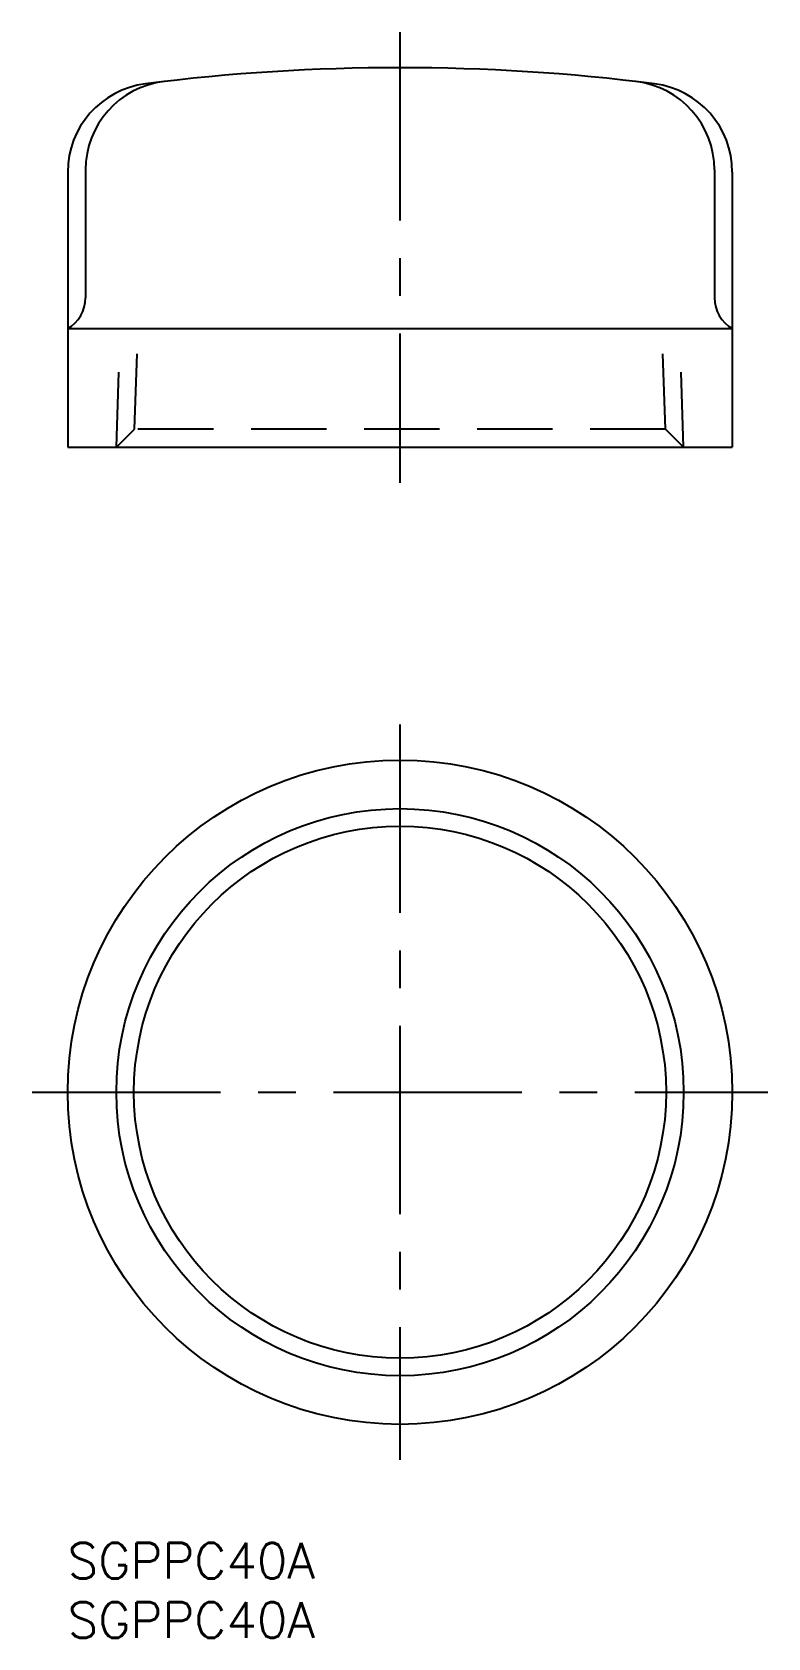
# Model space of a CAD drawing. Extents: x -3 to 59, y -8 to 127.
import ezdxf

# ---------------------------------------------------------------- set-up
doc = ezdxf.new("R2010")
doc.units = 0
doc.header["$LTSCALE"] = 0.5
doc.linetypes.add('CENTER', pattern=[50.8, 31.75, -6.35, 6.35, -6.35])
doc.linetypes.add('DASHED', pattern=[19.05, 12.7, -6.35])
for name, color, linetype in [('MSM_CENTER', 1, 'CENTER'), ('MSM_CONTINUOUS', 7, 'CONTINUOUS'), ('MSM_DASHED', 4, 'DASHED'), ('MSM_NARROW', 5, 'CONTINUOUS'), ('MSM_PART_NUMBER', 7, 'CONTINUOUS')]:
    doc.layers.add(name, color=color, linetype=linetype)
doc.styles.get("Standard").update_dxf_attribs({"font": 'txt.shx', "height": 3, "bigfont": 'bigfont.shx'})

# ---------------------------------------------------------------- blocks, each defined once
blk = doc.blocks.new('*U4')
at = {"layer": 'MSM_PART_NUMBER'}
blk.add_text('SGPPC40A', height=3, dxfattribs=at).set_placement((0, -3))
blk = doc.blocks.new('*U5')
at = {"layer": 'MSM_PART_NUMBER'}
blk.add_text('SGPPC40A', height=3, dxfattribs=at).set_placement((0, -8))

msp = doc.modelspace()

# ---------------------------------------------------------------- linework, layer by layer
at = {"layer": 'MSM_CENTER'}
for p, q in [((28, 127.36), (28, 89.36)), ((28, 69), (28, 7)), ((-3, 38), (59, 38))]:
    msp.add_line(p, q, dxfattribs=at)
at = {"layer": 'MSM_CONTINUOUS'}
for p, q in [((0, 115.56), (0, 92.36)), ((1.5, 115.74), (1.5, 104.96)), ((54.5, 115.74), (54.5, 104.96)), ((56, 115.56), (56, 92.36)), ((0, 102.36), (56, 102.36)), ((0, 92.36), (56, 92.36))]:
    msp.add_line(p, q, dxfattribs=at)
for radius in [28, 22.42]:
    msp.add_circle((28, 38), radius, dxfattribs=at)
for centre, radius, start, end in [((9, 115.74), 7.5, 96.7146, 180), ((28, -45.64), 170, 82.7526, 97.2474), ((47, 115.74), 7.5, 0, 83.2854), ((7.5, 115.56), 7.5, 97.2474, 180), ((48.5, 115.56), 7.5, 0, 82.7526), ((-1.5, 104.96), 3, 300, 360), ((57.5, 104.96), 3, 180, 240)]:
    msp.add_arc(centre, radius, start, end, dxfattribs=at)
at = {"layer": 'MSM_DASHED'}
for p, q in [((4.1, 92.36), (4.41, 101.36)), ((5.63, 93.89), (5.89, 101.36)), ((50.37, 93.89), (50.11, 101.36)), ((51.9, 92.36), (51.59, 101.36)), ((4.1, 92.36), (5.63, 93.89)), ((50.37, 93.89), (5.63, 93.89)), ((51.9, 92.36), (50.37, 93.89))]:
    msp.add_line(p, q, dxfattribs=at)
at = {"layer": 'MSM_NARROW'}
msp.add_circle((28, 38), 23.9, dxfattribs=at)

# ---------------------------------------------------------------- block references
at = {"layer": 'MSM_CONTINUOUS'}
for name in ['*U4', '*U5']:
    msp.add_blockref(name, (0, 0), dxfattribs=at)

doc.saveas('drawing.dxf')
